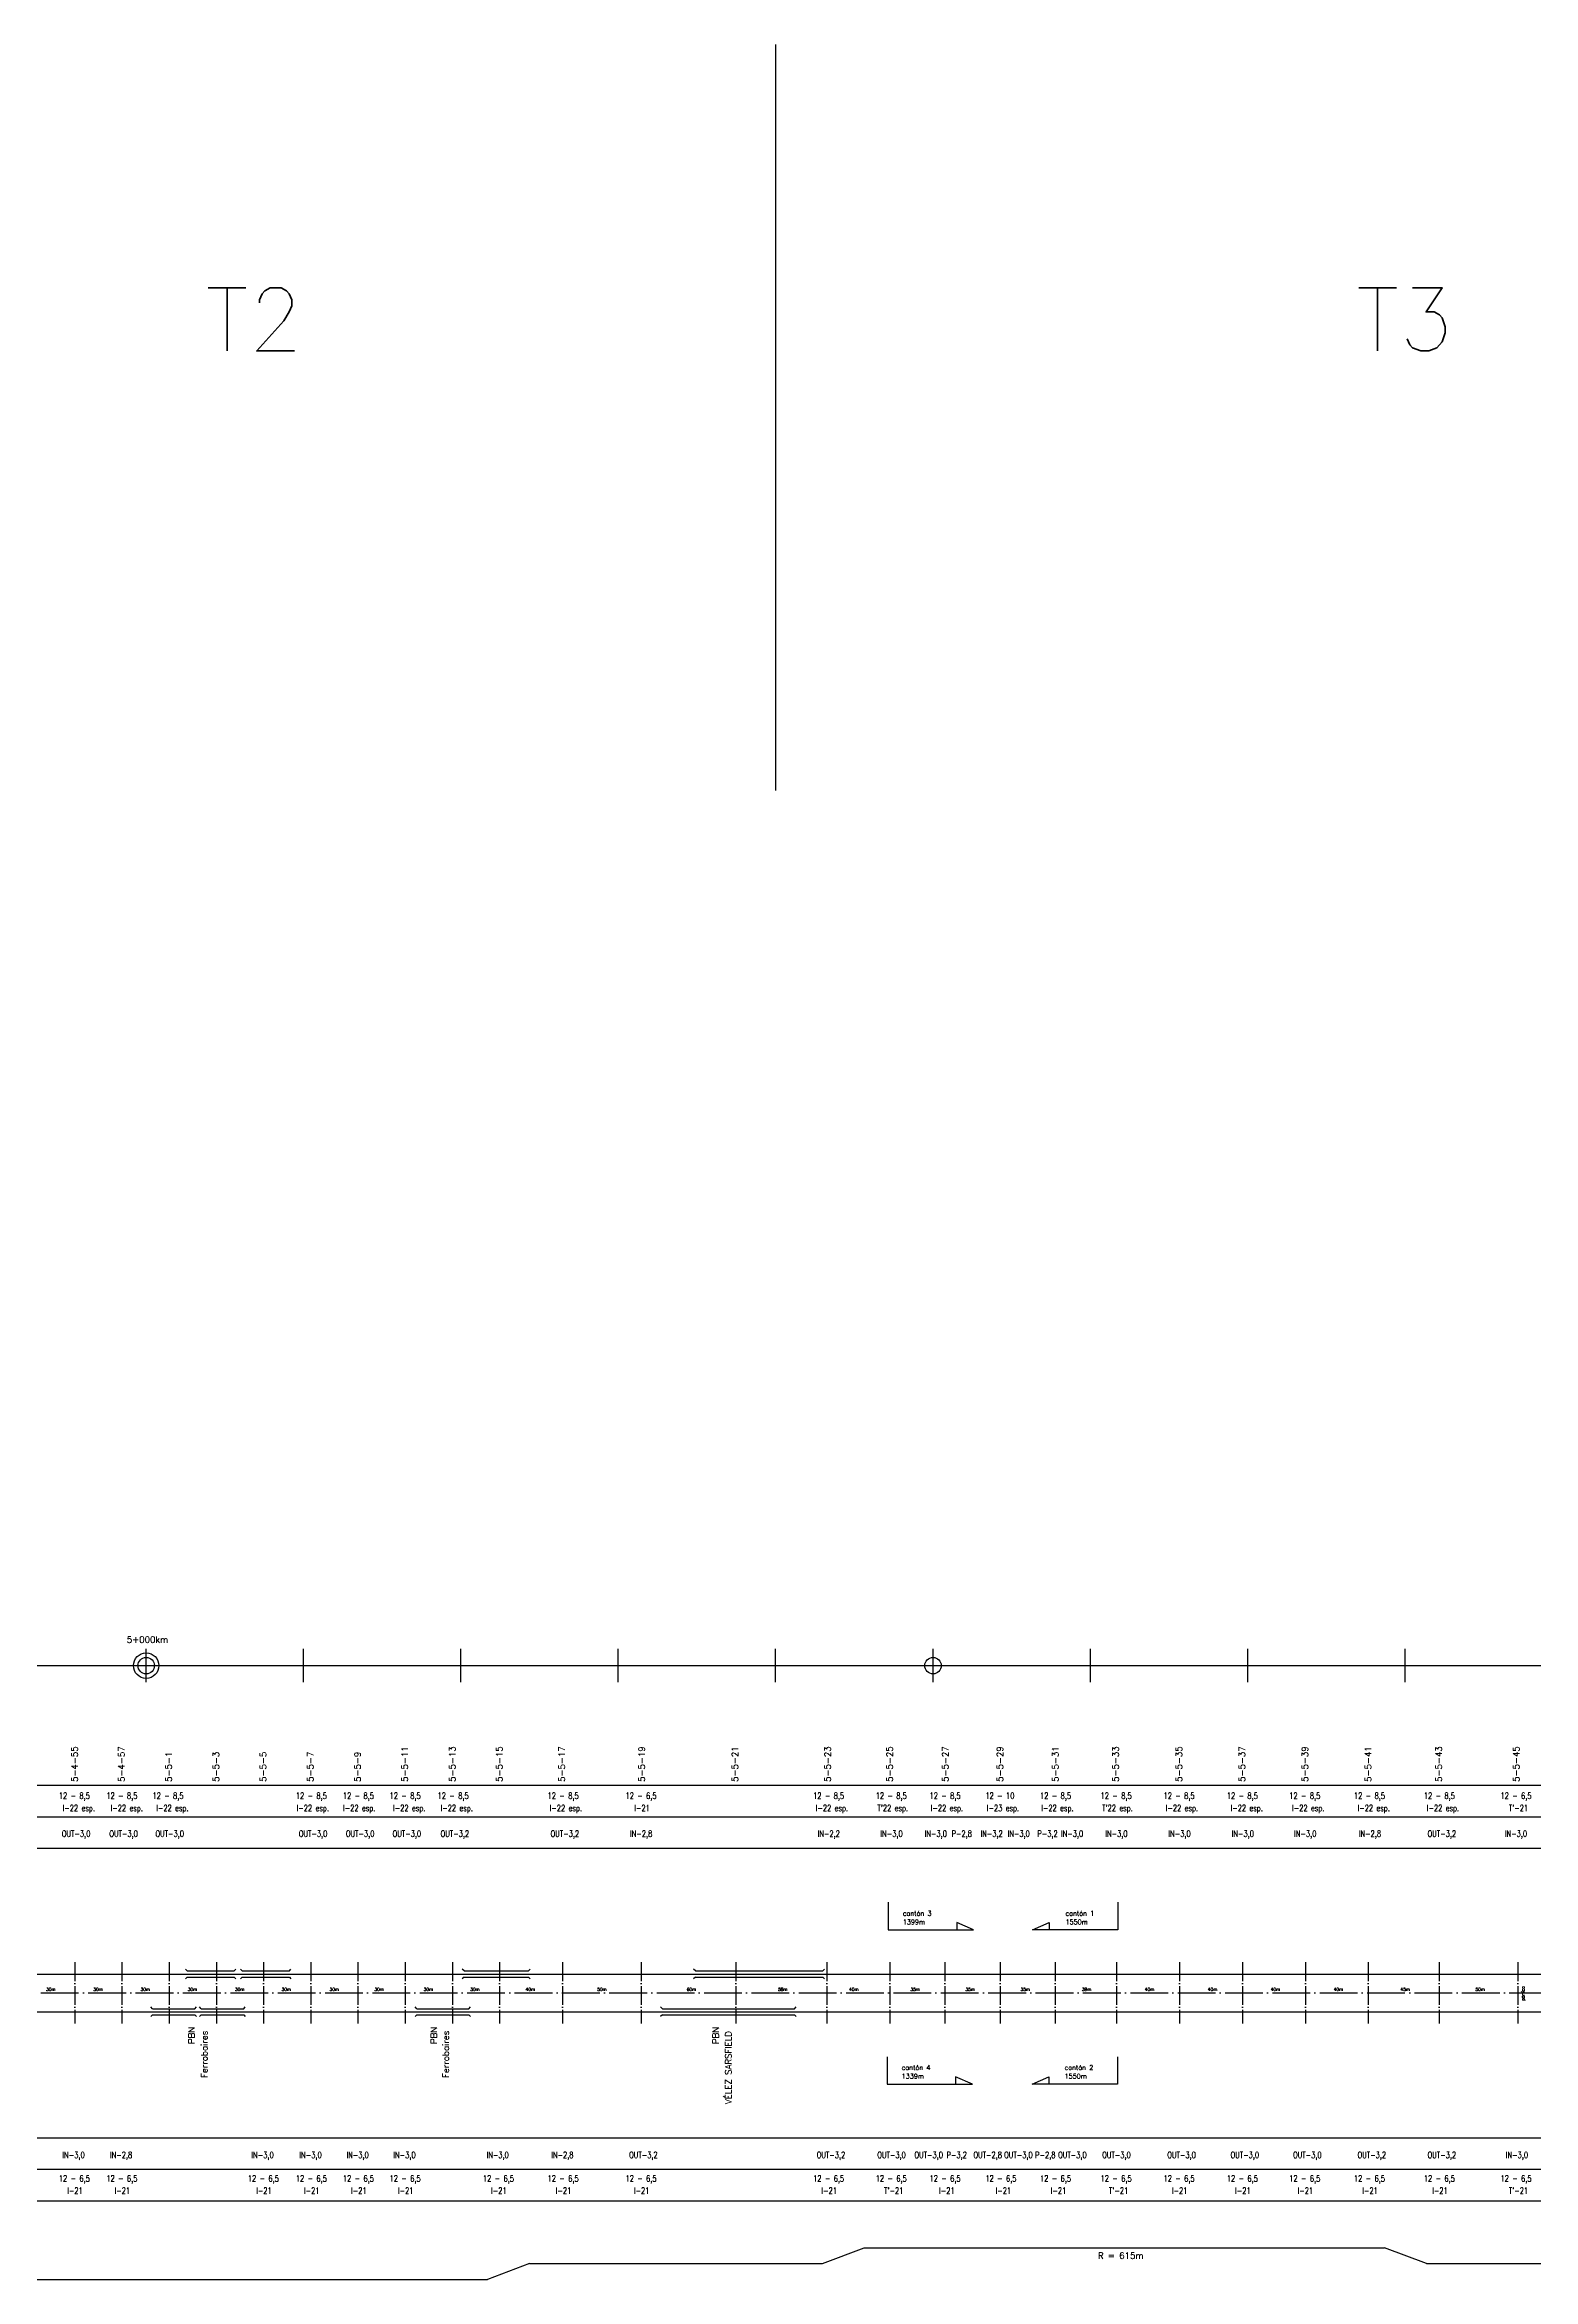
# Model space of a CAD drawing. Header units: millimetres. Extents: x 56 to 21898, y 145 to 1565.
# Drawn here: x 1004 to 1950, y 145 to 1565 of the extents above; entities that cross this region are included whole.
import ezdxf

# ---------------------------------------------------------------- set-up
doc = ezdxf.new("R2010")
doc.units = ezdxf.units.MM
doc.linetypes.add('ACAD_ISO04W100', pattern=[30, 24, -3, 0, -3])
for name, color, linetype in [('catenaria via ascendente', 7, 'Continuous'), ('catenaria vía descendente', 7, 'Continuous'), ('Eje de entrevías', 1, 'Continuous'), ('longitud vano', 7, 'Continuous'), ('Nº de poste', 6, 'Continuous'), ('progresivas', 4, 'Continuous'), ('TEXTOS', 3, 'Continuous')]:
    doc.layers.add(name, color=color, linetype=linetype)
doc.styles.add('STYLE1', font='romans.shx')

msp = doc.modelspace()

# ---------------------------------------------------------------- linework, layer by layer
for p, q in [((1468.2, 1565.1), (1468.2, 1091.2)), ((1068.2, 524.4), (1068.2, 545.6)), ((1168.2, 524.4), (1168.2, 545.6)), ((1268.2, 524.4), (1268.2, 545.6)), ((1368.2, 524.4), (1368.2, 545.6)), ((1468.2, 524.4), (1468.2, 545.6)), ((1568.2, 524.4), (1568.2, 545.6)), ((1668.2, 524.4), (1668.2, 545.6)), ((1768.2, 524.4), (1768.2, 545.6)), ((1868.2, 524.4), (1868.2, 545.6)), ((68.2, 535), (21897.6, 535)), ((68.2, 459), (21897.6, 459)), ((68.2, 439), (21897.6, 439)), ((68.2, 419), (21897.6, 419)), ((1539.8, 384.6), (1539.8, 367.1)), ((1685.6, 384.6), (1685.6, 367.1)), ((1594, 367.1), (1583.3, 371.7)), ((1583.3, 371.7), (1583.3, 367.1)), ((1631.4, 367.1), (1642.1, 371.7)), ((1642.1, 371.7), (1642.1, 367.1)), ((1539.8, 367.1), (1594, 367.1)), ((1685.6, 367.1), (1631.4, 367.1)), ((1094.2, 341), (1093.1, 342.1)), ((1094.2, 341), (1124.2, 341)), ((1124.2, 341), (1125.2, 342.1)), ((1129.2, 341), (1128.1, 342.1)), ((1129.2, 341), (1159.2, 341)), ((1159.2, 341), (1160.2, 342.1)), ((1270.2, 341), (1269.1, 342.1)), ((1270.2, 341), (1311.2, 341)), ((1311.2, 341), (1312.2, 342.1)), ((1417.2, 341), (1416.1, 342.1)), ((1417.2, 341), (1498.2, 341)), ((1498.2, 341), (1499.2, 342.1)), ((1094.2, 337), (1093.1, 336)), ((1094.2, 337), (1124.2, 337)), ((1124.2, 337), (1125.2, 336)), ((1129.2, 337), (1128.1, 336)), ((1129.2, 337), (1159.2, 337)), ((1159.2, 337), (1160.2, 336)), ((1270.2, 337), (1269.1, 336)), ((1270.2, 337), (1311.2, 337)), ((1311.2, 337), (1312.2, 336)), ((1417.2, 337), (1416.1, 336)), ((1417.2, 337), (1498.2, 337)), ((1498.2, 337), (1499.2, 336)), ((1072.2, 317), (1071.1, 318.1)), ((1072.2, 313), (1071.1, 312)), ((1072.2, 317), (1099.2, 317)), ((1072.2, 313), (1099.2, 313)), ((1099.2, 317), (1100.2, 318.1)), ((1099.2, 313), (1100.2, 312)), ((1103.2, 317), (1102.1, 318.1)), ((1103.2, 313), (1102.1, 312)), ((1103.2, 317), (1130.2, 317)), ((1103.2, 313), (1130.2, 313)), ((1130.2, 317), (1131.2, 318.1)), ((1130.2, 313), (1131.2, 312)), ((1240.2, 317), (1239.1, 318.1)), ((1240.2, 313), (1239.1, 312)), ((1240.2, 317), (1273.2, 317)), ((1240.2, 313), (1273.2, 313)), ((1273.2, 317), (1274.2, 318.1)), ((1273.2, 313), (1274.2, 312)), ((1396.2, 317), (1395.1, 318.1)), ((1396.2, 313), (1395.1, 312)), ((1396.2, 317), (1480.2, 317)), ((1396.2, 313), (1480.2, 313)), ((1480.2, 317), (1481.2, 318.1)), ((1480.2, 313), (1481.2, 312)), ((1539.1, 286.5), (1539.1, 269.1)), ((1685.4, 286.5), (1685.4, 269.1)), ((1593.3, 269.1), (1582.6, 273.7)), ((1582.6, 273.7), (1582.6, 269.1)), ((1631.2, 269.1), (1641.9, 273.7)), ((1641.9, 273.7), (1641.9, 269.1)), ((1539.1, 269.1), (1593.3, 269.1)), ((1685.4, 269.1), (1631.2, 269.1)), ((68.2, 235), (21897.6, 235)), ((68.2, 215), (21897.6, 215)), ((68.2, 195), (21897.6, 195)), ((1497.9, 155), (1524.5, 165)), ((1524.5, 165), (1855.1, 165)), ((1881.7, 155), (1855.1, 165)), ((608.2, 145), (1285.2, 145)), ((1311.8, 155), (1285.2, 145)), ((1311.8, 155), (1497.9, 155)), ((1881.7, 155), (2278.3, 155))]:
    msp.add_line(p, q)
at = {"linetype": 'ACAD_ISO04W100', "ltscale": 0.5}
for p, q in [((1022.8, 346.5), (1022.8, 307.6)), ((1052.8, 346.5), (1052.8, 307.6)), ((1082.8, 346.5), (1082.8, 307.6)), ((1112.8, 346.5), (1112.8, 307.6)), ((1142.8, 346.5), (1142.8, 307.6)), ((1172.8, 346.5), (1172.8, 307.6)), ((1202.8, 346.5), (1202.8, 307.6)), ((1232.8, 346.5), (1232.8, 307.6)), ((1262.8, 346.5), (1262.8, 307.6)), ((1292.8, 346.5), (1292.8, 307.6)), ((1332.8, 346.5), (1332.8, 307.6)), ((1382.8, 346.5), (1382.8, 307.6)), ((1442.8, 346.5), (1442.8, 307.6)), ((1500.8, 346.5), (1500.8, 307.6)), ((1540.8, 346.5), (1540.8, 307.6)), ((1575.8, 346.5), (1575.8, 307.6)), ((1610.8, 346.5), (1610.8, 307.6)), ((1645.8, 346.5), (1645.8, 307.6)), ((1684.8, 346.5), (1684.8, 307.6)), ((1724.8, 346.5), (1724.8, 307.6)), ((1764.8, 346.5), (1764.8, 307.6)), ((1804.8, 346.5), (1804.8, 307.6)), ((1844.8, 346.5), (1844.8, 307.6)), ((1889.8, 346.5), (1889.8, 307.6)), ((1939.8, 346.5), (1939.8, 307.6))]:
    msp.add_line(p, q, dxfattribs=at)
for centre, radius in [((1068.2, 535), 8.09), ((1068.2, 535), 5.24), ((1568.2, 535), 5.24)]:
    msp.add_circle(centre, radius)
at = {"layer": 'catenaria via ascendente'}
msp.add_line((68.2, 339), (21897.6, 339), dxfattribs=at)
at = {"layer": 'catenaria vía descendente'}
msp.add_line((68.2, 315), (21897.6, 315), dxfattribs=at)
at = {"layer": 'Eje de entrevías', "linetype": 'ACAD_ISO04W100'}
msp.add_line((68.2, 327), (21897.6, 327), dxfattribs=at)

# ---------------------------------------------------------------- texts
at = {"color": 3, "linetype": 'Continuous', "style": 'STYLE1'}
for s, p in [('T2', (1105.9, 1370.5)), ('T3', (1837, 1370.5))]:
    msp.add_text(s, height=40, dxfattribs=at).set_placement(p)
at = {"layer": 'longitud vano', "linetype": 'Continuous', "style": 'STYLE1'}
for s, p in [('30m', (1004.6, 328.3)), ('30m', (1034.6, 328.3)), ('30m', (1064.6, 328.3)), ('30m', (1094.6, 328.3)), ('30m', (1124.6, 328.3)), ('30m', (1154.2, 328.3)), ('30m', (1184.7, 328.3)), ('30m', (1213.2, 328.3)), ('30m', (1244.5, 328.3)), ('30m', (1274.1, 328.3)), ('40m', (1309.3, 328.3)), ('50m', (1354.8, 328.3)), ('60m', (1411.7, 328.3)), ('58m', (1469.7, 328.3)), ('40m', (1514.9, 328.3)), ('35m', (1553.8, 328.3)), ('35m', (1588.8, 328.3)), ('35m', (1623.8, 328.3)), ('39m', (1662.8, 328.3)), ('40m', (1702.8, 328.3)), ('40m', (1742.8, 328.3)), ('40m', (1782.8, 328.3)), ('40m', (1822.8, 328.3)), ('45m', (1865.3, 328.3)), ('50m', (1912.9, 328.3))]:
    msp.add_text(s, height=2, dxfattribs=at).set_placement(p)
at = {"layer": 'Nº de poste', "linetype": 'Continuous', "style": 'STYLE1'}
for s, p in [('5-4-55', (1024.7, 461.1)), ('5-4-57', (1054.5, 461.1)), ('5-5-13', (1264.7, 461.1)), ('5-5-15', (1294.6, 461.1)), ('5-5-17', (1334.3, 461.1)), ('5-5-19', (1385.1, 461.1)), ('5-5-23', (1503.2, 461.1)), ('5-5-25', (1542.6, 461.1)), ('5-5-27', (1578, 461.1)), ('5-5-29', (1612.7, 461.1)), ('5-5-33', (1686.2, 461.1)), ('5-5-35', (1726.5, 461.1)), ('5-5-37', (1766.5, 461.1)), ('5-5-39', (1806.5, 461.1)), ('5-5-43', (1891.6, 461.1)), ('5-5-45', (1940.8, 461.1)), ('5-5-1', (1084.5, 461.1)), ('5-5-3', (1114.5, 461.1)), ('5-5-5', (1144.5, 461.1)), ('5-5-7', (1174.5, 461.1)), ('5-5-9', (1204.5, 461.1)), ('5-5-11', (1234.5, 461.1)), ('5-5-21', (1444.3, 461.1)), ('5-5-31', (1648, 461.1)), ('5-5-41', (1846.7, 461.1))]:
    msp.add_text(s, height=4, rotation=90, dxfattribs=at).set_placement(p)
at = {"layer": 'progresivas', "linetype": 'Continuous', "style": 'STYLE1'}
msp.add_text('5+000km', height=4, dxfattribs=at).set_placement((1055.9, 549.6))
at = {"layer": 'TEXTOS', "linetype": 'Continuous', "style": 'STYLE1', "width": 0.7}
for s, p in [('12 - 8,5', (1012.7, 450.3)), ('I-22 esp.', (1015.1, 442.5)), ('12 - 8,5', (1042.9, 450.3)), ('I-22 esp.', (1045.6, 442.5)), ('12 - 8,5', (1072.2, 450.3)), ('I-22 esp.', (1074.6, 442.5)), ('12 - 8,5', (1163.3, 450.3)), ('I-22 esp.', (1163.8, 442.5)), ('I-22 esp.', (1193.3, 442.5)), ('12 - 8,5', (1193.2, 450.3)), ('12 - 8,5', (1222.9, 450.3)), ('I-22 esp.', (1225.1, 442.5)), ('12 - 8,5', (1253.4, 450.3)), ('I-22 esp.', (1255.3, 442.5)), ('12 - 8,5', (1323.3, 450.3)), ('I-22 esp.', (1324.6, 442.5)), ('12 - 6,5', (1372.8, 450.3)), ('I-21', (1378.4, 442.5)), ('12 - 8,5', (1492, 450.3)), ('I-22 esp.', (1493.7, 442.5)), ('12 - 8,5', (1531.8, 450.3)), ("T'22 esp.", (1532.9, 442.5)), ('12 - 8,5', (1566, 450.3)), ('I-22 esp.', (1566.8, 442.5)), ('12 - 10', (1601.5, 450.3)), ('I-23 esp.', (1602.4, 442.5)), ('12 - 8,5', (1636.2, 450.3)), ('I-22 esp.', (1637, 442.5)), ('12 - 8,5', (1674.7, 450.3)), ("T'22 esp.", (1675.7, 442.5)), ('12 - 8,5', (1714.7, 450.3)), ('I-22 esp.', (1716.1, 442.5)), ('12 - 8,5', (1754.9, 450.3)), ('I-22 esp.', (1757.3, 442.5)), ('12 - 8,5', (1794.6, 450.3)), ('I-22 esp.', (1796.4, 442.5)), ('12 - 8,5', (1835.7, 450.3)), ('I-22 esp.', (1838, 442.5)), ('12 - 8,5', (1880.1, 450.3)), ('I-22 esp.', (1882, 442.5)), ('12 - 6,5', (1928.8, 450.3)), ("T'-21", (1934.1, 442.5)), ('OUT-3,0', (1014.6, 426.2)), ('OUT-3,0', (1044.8, 426.2)), ('OUT-3,0', (1074.1, 426.2)), ('OUT-3,0', (1165.2, 426.2)), ('OUT-3,0', (1195.1, 426.2)), ('OUT-3,0', (1224.8, 426.2)), ('OUT-3,2', (1255.3, 426.2)), ('OUT-3,2', (1325.2, 426.2)), ('IN-2,8', (1375.7, 426.2)), ('IN-2,2', (1494.9, 426.2)), ('IN-3,0', (1534.8, 426.2)), ('IN-3,0', (1562.9, 426.2)), ('P-2,8', (1580, 426.2)), ('IN-3,2', (1598.4, 426.2)), ('IN-3,0', (1615.6, 426.2)), ('P-3,2', (1634.5, 426.2)), ('IN-3,0', (1649.5, 426.2)), ('IN-3,0', (1677.7, 426.2)), ('IN-3,0', (1717.8, 426.2)), ('IN-3,0', (1758, 426.2)), ('IN-3,0', (1797.7, 426.2)), ('IN-2,8', (1838.8, 426.2)), ('OUT-3,2', (1882.5, 426.2)), ('IN-3,0', (1931.6, 426.2)), ('IN-3,0', (1015, 222.1)), ('IN-2,8', (1045.2, 222.1)), ('IN-3,0', (1135.1, 222.1)), ('IN-3,0', (1165.6, 222.1)), ('IN-3,0', (1195.5, 222.1)), ('IN-3,0', (1225.3, 222.1)), ('IN-3,0', (1284.5, 222.1)), ('IN-2,8', (1325.6, 222.1)), ('OUT-3,2', (1375.1, 222.1)), ('OUT-3,2', (1494.3, 222.1)), ('OUT-3,0', (1532.8, 222.1)), ('OUT-3,0', (1556.4, 222.1)), ('P-3,2', (1576.8, 222.1)), ('OUT-2,8', (1593.9, 222.1)), ('OUT-3,0', (1613.4, 222.1)), ('P-2,8', (1633.1, 222.1)), ('OUT-3,0', (1647.7, 222.1)), ('OUT-3,0', (1675.7, 222.1)), ('OUT-3,0', (1717.1, 222.1)), ('OUT-3,0', (1757.3, 222.1)), ('OUT-3,0', (1797, 222.1)), ('OUT-3,2', (1838, 222.1)), ('OUT-3,2', (1882.5, 222.1)), ('IN-3,0', (1932.2, 222.1)), ('12 - 6,5', (1012.7, 207.1)), ('I-21', (1018, 199.4)), ('12 - 6,5', (1042.9, 207.1)), ('I-21', (1048.1, 199.4)), ('12 - 6,5', (1132.8, 207.1)), ('I-21', (1138.1, 199.4)), ('12 - 6,5', (1163.3, 207.1)), ('I-21', (1168.5, 199.4)), ('12 - 6,5', (1193.2, 207.1)), ('I-21', (1198.4, 199.4)), ('12 - 6,5', (1222.9, 207.1)), ('I-21', (1228.2, 199.4)), ('12 - 6,5', (1282.2, 207.1)), ('I-21', (1287.4, 199.4)), ('12 - 6,5', (1323.3, 207.1)), ('I-21', (1328.5, 199.4)), ('12 - 6,5', (1372.8, 207.1)), ('I-21', (1378.1, 199.4)), ('12 - 6,5', (1492, 207.1)), ('I-21', (1497.3, 199.4)), ('12 - 6,5', (1531.8, 207.1)), ("T'-21", (1537.1, 199.4)), ('12 - 6,5', (1566, 207.1)), ('I-21', (1572.1, 199.4)), ('12 - 6,5', (1601.5, 207.1)), ('I-21', (1608, 199.4)), ('12 - 6,5', (1636.2, 207.1)), ('I-21', (1643, 199.4)), ('12 - 6,5', (1674.7, 207.1)), ("T'-21", (1680, 199.4)), ('12 - 6,5', (1714.7, 207.1)), ('I-21', (1720, 199.4)), ('12 - 6,5', (1754.9, 207.1)), ('I-21', (1760.2, 199.4)), ('12 - 6,5', (1794.6, 207.1)), ('I-21', (1799.9, 199.4)), ('12 - 6,5', (1835.7, 207.1)), ('I-21', (1841, 199.4)), ('12 - 6,5', (1880.1, 207.1)), ('I-21', (1885.4, 199.4)), ('12 - 6,5', (1928.8, 207.1)), ("T'-21", (1934.1, 199.4))]:
    msp.add_text(s, height=4, dxfattribs=at).set_placement(p)
at = {"layer": 'TEXTOS', "linetype": 'Continuous', "style": 'STYLE1'}
for s, height, p in [('cantón 3', 3, (1549, 376.1)), ('1399m', 3, (1549, 370.6)), ('cantón 1', 3, (1652.4, 376.1)), ('1550m', 3, (1652.4, 370.6)), ('cantón 4', 3, (1548.3, 278.1)), ('1339m', 3, (1548.3, 272.6)), ('cantón 2', 3, (1651.8, 278.1)), ('1550m', 3, (1651.8, 272.6)), ('R = 615m', 4, (1673, 158.1))]:
    msp.add_text(s, height=height, dxfattribs=at).set_placement(p)
at = {"layer": 'TEXTOS', "color": 6, "linetype": 'Continuous', "style": 'STYLE1'}
msp.add_text('pórtico', height=2, rotation=90, dxfattribs=at).set_placement((1944.1, 322))
at = {"layer": 'TEXTOS', "linetype": 'Continuous', "style": 'STYLE1'}
for s, p in [('PBN', (1099, 294.5)), ('Ferrobaires', (1107.2, 273)), ('PBN', (1253, 294.5)), ('Ferrobaires', (1260.6, 273)), ('PBN', (1432, 294.5)), ('VÉLEZ SARSFIELD', (1440.2, 256.3))]:
    msp.add_text(s, height=4, rotation=90, dxfattribs=at).set_placement(p)

doc.saveas('drawing.dxf')
